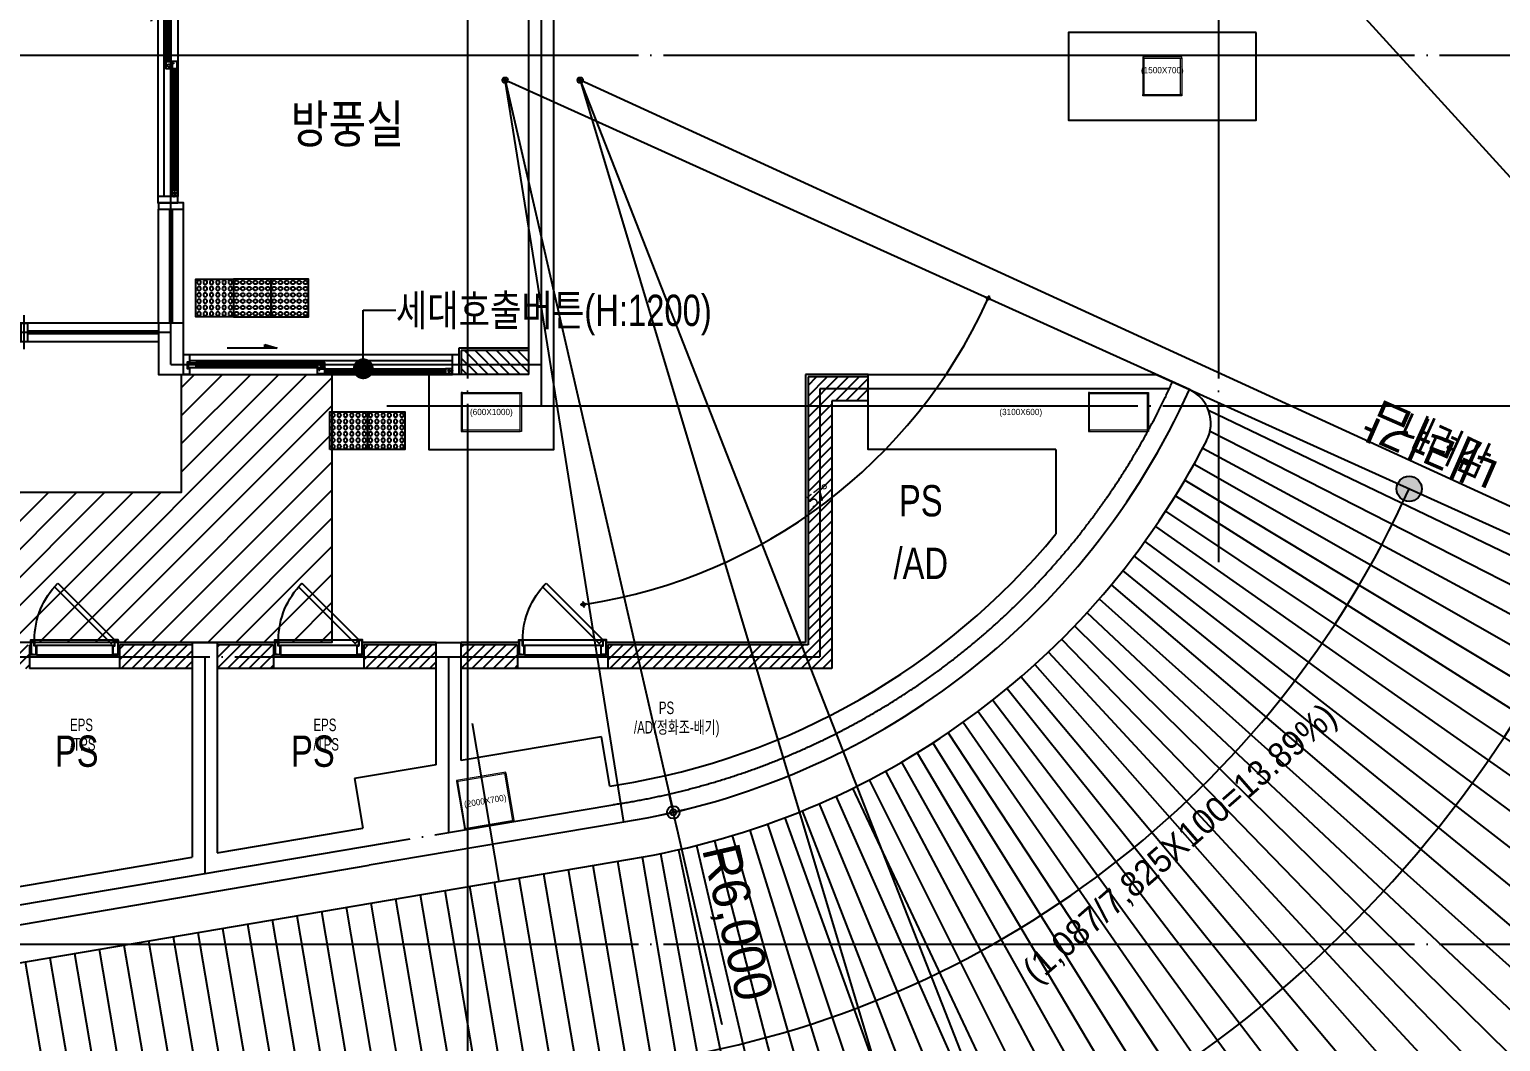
# Model space of a CAD drawing. Header units: millimetres. Extents: x 0 to 1390178, y 0 to 110113.
# Drawn here: x 292172 to 303924, y 24039 to 32122 of the extents above; entities that cross this region are included whole.
import ezdxf
from ezdxf.enums import TextEntityAlignment as Align
from ezdxf.xclip import XClip

# ---------------------------------------------------------------- set-up
doc = ezdxf.new("R2010")
doc.units = ezdxf.units.MM
doc.header["$LTSCALE"] = 100
doc.header["$XCLIPFRAME"] = 0
doc.linetypes.add('X - 평면도$0$CEN', pattern=[62, 60, -1, 0, -1])
doc.layers.get('DEFPOINTS').update_dxf_attribs({"color": 145})
for name, color, linetype in [('AA-XXXX-DIMS', 7, 'Continuous'), ('AA-XXXX-TEXT', 3, 'Continuous'), ('SYM', 7, 'Continuous'), ('X - 평면도$0$! □-COL', 2, 'Continuous'), ('X - 평면도$0$4', 4, 'Continuous'), ('X - 평면도$0$A-CEN-1', 1, 'Continuous'), ('X - 평면도$0$A-FIN', 8, 'Continuous'), ('X - 평면도$0$A-WALB', 3, 'Continuous'), ('X - 평면도$0$AA-DWXM-GLAS', 5, 'Continuous'), ('X - 평면도$0$AA-DWXM-WIND', 4, 'Continuous'), ('X - 평면도$0$AA-EL-PCN4', 4, 'Continuous'), ('X - 평면도$0$AA-WAXM-BLOK', 3, 'Continuous'), ('X - 평면도$0$AA-WAXM-CONC', 2, 'Continuous'), ('X - 평면도$0$AA-XXXX-CNTL', 1, 'X - 평면도$0$CEN'), ('X - 평면도$0$AA-XXXX-FINL', 6, 'Continuous'), ('X - 평면도$0$AA-XXXX-PARK', 8, 'Continuous'), ('X - 평면도$0$AA-XXXX-PATT', 8, 'Continuous'), ('X - 평면도$0$AS-WAXM-CONC', 2, 'Continuous'), ('X - 평면도$0$CEN', 1, 'X - 평면도$0$CEN'), ('X - 평면도$0$DIM', 7, 'Continuous'), ('X - 평면도$0$X-55$0$AA-DWXM-WIND', 4, 'Continuous'), ('X - 평면도$0$램프 패턴', 9, 'Continuous'), ('X - 평면도$0$연석', 4, 'Continuous'), ('X - 평면도$0$점형블럭', 8, 'Continuous')]:
    doc.layers.add(name, color=color, linetype=linetype)
doc.layers.add('X - 평면도$0$A-door', color=4, linetype='Continuous', lineweight=25)
doc.layers.add('X - 평면도$0$DEFPOINT', color=163, linetype='Continuous', plot=False)
doc.styles.add('$1$HAUD01', font='Dotum.ttf')
doc.styles.add('HAUD01', font='Dotum.ttf')
doc.styles.add('X - 평면도$0$HAUD01', font='Dotum.ttf')
doc.styles.add('X - 평면도$0$STANDARD', font='Dotum.ttf')
doc.styles.add('X - 평면도$0$맑은 고딕', font='malgun.ttf')
doc.styles.add('X - 평면도$0$맑은고딕', font='malgun.ttf')
doc.dimstyles.new('HAUD-100', dxfattribs={"dimscale": 100, "dimtxt": 3, "dimasz": 1, "dimexe": 0, "dimexo": 3, "dimgap": 1, "dimtad": 1, "dimdec": 0, "dimdsep": 46, "dimlunit": 6, "dimtxsty": 'HAUD01', "dimblk": 'DIMDOT', "dimcen": 2.5, "dimdle": 1.5, "dimclrd": 7, "dimclre": 7, "dimclrt": 3, "dimadec": 0, "dimazin": 0, "dimtfac": 1, "dimtdec": 0, "dimtix": 1, "dimtmove": 2, "dimatfit": 3, "dimfxl": 1, "dimtvp": 1, "dimtolj": 1, "dimtzin": 0, "dimarcsym": 0})
doc.dimstyles.new('X - 평면도$0$D-50', dxfattribs={"dimscale": 50, "dimtxt": 2, "dimasz": 0.5, "dimexe": 0, "dimexo": 1, "dimgap": 0.5, "dimtad": 1, "dimdec": 0, "dimzin": 0, "dimdsep": 46, "dimlunit": 6, "dimtxsty": 'X - 평면도$0$맑은 고딕', "dimblk": 'X - 평면도$0$Z_DOT', "dimcen": 0, "dimdle": 1.5, "dimclrd": 145, "dimclre": 145, "dimclrt": 145, "dimadec": 0, "dimazin": 0, "dimtfac": 1, "dimtdec": 0, "dimtix": 1, "dimtmove": 2, "dimatfit": 3, "dimldrblk": 'X - 평면도$0$_NONE', "dimfxl": 1, "dimtolj": 1, "dimtzin": 0, "dimlwd": -1, "dimarcsym": 0})
pattern_1 = [(45, (-334639.225, -33202.216), (-42.426407, 42.426407), [])]

# ---------------------------------------------------------------- blocks, each defined once
blk = doc.blocks.new('DIMDOT')
at = {"layer": 'AA-XXXX-DIMS'}
for p, q in [((0, -1.5), (0, 1.5)), ((-1.5, 0), (1.5, 0))]:
    blk.add_line(p, q, dxfattribs=at)
for radius in [0.5, 0.25]:
    blk.add_circle((0, 0), radius, dxfattribs=at)
blk = doc.blocks.new('*D51')
at = {"color": 7, "lineweight": -2, "transparency": 16777216}
for p, q in [((295972, 31717), (297316, 25870)), ((297706, 24172), (297338, 25772))]:
    blk.add_line(p, q, dxfattribs=at)
at = {"layer": 'DEFPOINTS', "color": 0, "transparency": 16777216}
for p in [(295972, 31717), (297316, 25870)]:
    blk.add_point(p, dxfattribs=at)
at = {"color": 7, "lineweight": -2, "transparency": 16777216, "xscale": 100, "yscale": 100, "zscale": 100, "rotation": 102.9401187747301}
blk.add_blockref('DIMDOT', (297316, 25870), dxfattribs=at)
at = {"color": 3, "transparency": 16777216, "insert": (297805, 24986), "char_height": 300, "attachment_point": 5, "rotation": 282.9401, "style": 'HAUD01'}
blk.add_mtext('\\A1;R6,000', dxfattribs=at)
blk = doc.blocks.new('*D52')
at = {"color": 7, "lineweight": -2, "transparency": 16777216}
for p, q in [((296572, 31717), (301386, 19426)), ((302110, 17578), (301422, 19333))]:
    blk.add_line(p, q, dxfattribs=at)
at = {"layer": 'DEFPOINTS', "color": 0, "transparency": 16777216}
for p in [(296572, 31717), (301386, 19426)]:
    blk.add_point(p, dxfattribs=at)
at = {"color": 7, "lineweight": -2, "transparency": 16777216, "xscale": 100, "yscale": 100, "zscale": 100, "rotation": 111.387324707553}
blk.add_blockref('DIMDOT', (301386, 19426), dxfattribs=at)
at = {"color": 3, "transparency": 16777216, "insert": (302044, 18511), "char_height": 300, "attachment_point": 5, "rotation": 291.3873, "style": 'HAUD01'}
blk.add_mtext('\\A1;R13,200', dxfattribs=at)
blk = doc.blocks.new('X - 평면도$0$A$C149C4BE0')
at = {"layer": 'X - 평면도$0$램프 패턴'}
for p, q in [((18128, 11465), (24072, 8608)), ((18141, 11297), (23941, 8340)), ((18083, 11162), (23803, 8074)), ((18013, 11033), (23659, 7812)), ((17940, 10906), (23509, 7553)), ((17865, 10781), (23353, 7298)), ((17786, 10657), (23191, 7046)), ((17705, 10536), (23023, 6798)), ((17621, 10416), (22850, 6555)), ((17534, 10298), (22670, 6315)), ((17444, 10182), (22486, 6079)), ((17351, 10069), (22295, 5848)), ((17256, 9957), (22099, 5622)), ((17158, 9848), (21898, 5400)), ((17058, 9741), (21692, 5182)), ((16850, 9533), (21265, 4762)), ((16955, 9636), (21481, 4970)), ((16742, 9433), (21044, 4560)), ((16632, 9336), (20818, 4363)), ((16520, 9241), (20588, 4171)), ((16289, 9059), (20114, 3803)), ((16406, 9149), (20353, 3984)), ((16170, 8973), (19871, 3628)), ((16050, 8888), (19623, 3459)), ((15802, 8729), (19117, 3137)), ((15927, 8807), (19372, 3295)), ((15548, 8581), (18595, 2839)), ((15676, 8653), (18858, 2985)), ((15418, 8511), (18330, 2700)), ((15153, 8381), (17789, 2439)), ((15286, 8445), (18061, 2566)), ((14882, 8264), (17236, 2204)), ((15018, 8321), (17513, 2318)), ((14466, 8111), (16387, 1901)), ((14606, 8159), (16672, 1996)), ((14745, 8210), (16955, 2097)), ((14183, 8026), (15809, 1733)), ((14325, 8067), (16099, 1813)), ((13605, 7896), (14695, 1488)), ((13751, 7923), (14930, 1531)), ((13896, 7954), (15225, 1591)), ((14040, 7989), (15518, 1658)), ((12817, 7762), (13906, 1354)), ((13014, 7796), (14103, 1387)), ((13211, 7829), (14300, 1421)), ((13408, 7863), (14497, 1455)), ((12225, 7662), (13314, 1253)), ((12422, 7695), (13512, 1287)), ((12620, 7729), (13709, 1320)), ((11436, 7527), (12526, 1119)), ((11634, 7561), (12723, 1153)), ((11831, 7594), (12920, 1186)), ((12028, 7628), (13117, 1220)), ((10845, 7427), (11934, 1019)), ((11042, 7460), (12131, 1052)), ((11239, 7494), (12329, 1086)), ((10056, 7293), (11145, 885)), ((10253, 7326), (11343, 918)), ((10451, 7360), (11540, 952)), ((10648, 7393), (11737, 985)), ((9465, 7192), (10554, 784)), ((9662, 7226), (10751, 818)), ((9859, 7259), (10948, 851)), ((8676, 7058), (9765, 650)), ((8873, 7092), (9962, 684)), ((9070, 7125), (10160, 717)), ((9268, 7159), (10357, 751))]:
    blk.add_line(p, q, dxfattribs=at)
blk = doc.blocks.new('X - 평면도$0$A$C1B7F7459')
at = {"layer": 'X - 평면도$0$DEFPOINT'}
for p, q in [((17978, 11629), (24174, 8829)), ((5916, 6589), (13507, 7879))]:
    blk.add_line(p, q, dxfattribs=at)
for centre, radius, start, end in [((17847, 11359), 300, 332.8147, 64.2473), ((12510, 14100), 6300, 279.1017, 332.8297), ((12510, 14100), 12800, 279.2643, 335.6807)]:
    blk.add_arc(centre, radius, start, end, dxfattribs=at)
blk.add_blockref('X - 평면도$0$A$C149C4BE0', (0, 0))
blk = doc.blocks.new('X - 평면도$0$A$C3F661512')
at = {"layer": 'X - 평면도$0$DEFPOINT'}
for p, q in [((44, 22), (0, 22)), ((22, 0), (22, 44))]:
    blk.add_line(p, q, dxfattribs=at)
blk.add_circle((22, 22), 22, dxfattribs=at)
blk = doc.blocks.new('X - 평면도$0$Z_DOT')
at = {"layer": 'X - 평면도$0$DIM', "color": 0}
for p, q in [((-1, 0), (1, 0)), ((0, -1), (0, 1))]:
    blk.add_line(p, q, dxfattribs=at)
for radius in [0.5, 0.25]:
    blk.add_circle((0, 0), radius, dxfattribs=at)
blk = doc.blocks.new('*D1031')
at = {"layer": 'DEFPOINTS', "color": 0, "transparency": 16777216}
for p in [(441222, 46473), (441222, 46473), (446690, 44004), (443181, 42720), (442108, 40539)]:
    blk.add_point(p, dxfattribs=at)
at = {"layer": 'X - 평면도$0$DIM', "color": 145, "transparency": 16777216}
blk.add_arc((441222, 46473), 4234, 278.8273, 335.3573, dxfattribs=at)
at = {"layer": 'X - 평면도$0$DIM', "color": 145, "transparency": 16777216, "xscale": 25, "yscale": 25, "zscale": 25}
for p, rotation in [((445081, 44730), 65.52649500008798), ((441847, 42286), 188.6580993512887)]:
    blk.add_blockref('X - 평면도$0$Z_DOT', p, dxfattribs=dict(at, rotation=rotation))
at = {"layer": 'X - 평면도$0$DIM', "color": 145, "transparency": 16777216, "insert": (443730, 43156), "char_height": 100, "attachment_point": 5, "rotation": 37.0923, "style": 'X - 평면도$0$맑은 고딕'}
blk.add_mtext('\\A1;57°', dxfattribs=at)
blk = doc.blocks.new('X - 평면도$0$_NONE')
at = {"color": 0, "linetype": 'ByBlock'}
blk.add_circle((0, 0), 0.25, dxfattribs=at)
blk = doc.blocks.new('X - 평면도$0$ㅁ-310X310X9X9')
at = {"layer": 'X - 평면도$0$! □-COL', "lineweight": 9, "elevation": 0, "flags": 128}
for points in [[(295854, -66584), (296164, -66584), (296164, -66575), (295854, -66575)], [(295854, -66876), (295863, -66876), (295863, -66584), (295854, -66584)], [(296164, -66876), (296155, -66876), (296155, -66584), (296164, -66584)], [(295854, -66876), (296164, -66876), (296164, -66885), (295854, -66885)]]:
    blk.add_lwpolyline(points, close=True, dxfattribs=at)
blk = doc.blocks.new('X - 평면도$0$ㅁ-480X310X9X9')
at = {"layer": 'X - 평면도$0$! □-COL', "lineweight": 9, "elevation": 0, "flags": 128}
for points in [[(295854, -66584), (296164, -66584), (296164, -66575), (295854, -66575)], [(295854, -67046), (295863, -67046), (295863, -66584), (295854, -66584)], [(296164, -67046), (296155, -67046), (296155, -66584), (296164, -66584)], [(295854, -67046), (296164, -67046), (296164, -67055), (295854, -67055)]]:
    blk.add_lwpolyline(points, close=True, dxfattribs=at)
blk = doc.blocks.new('X - 평면도$0$ㅁ-400X400X9X9')
at = {"layer": 'X - 평면도$0$! □-COL', "lineweight": 9, "flags": 128}
for points in [[(143814, 359875), (144214, 359875), (144214, 359884), (143814, 359884)], [(143814, 359493), (143823, 359493), (143823, 359875), (143814, 359875)], [(144214, 359493), (144205, 359493), (144205, 359875), (144214, 359875)], [(143814, 359493), (144214, 359493), (144214, 359484), (143814, 359484)]]:
    blk.add_lwpolyline(points, close=True, dxfattribs=at)
blk = doc.blocks.new('X - 평면도$0$A$C69CA1AF6')
blk.add_blockref('X - 평면도$0$ㅁ-310X310X9X9', (-310176, 80031, 0))
for name, p, rotation in [('X - 평면도$0$ㅁ-480X310X9X9', (-86342, -285388, 0), 90), ('X - 평면도$0$ㅁ-480X310X9X9', (-81332, -285388, 0), 90), ('X - 평면도$0$ㅁ-400X400X9X9', (-101704, -371124), 9.582629357068267)]:
    blk.add_blockref(name, p, dxfattribs=dict(rotation=rotation))
blk = doc.blocks.new('X - 평면도$0$A$C4D1409A3')
at = {"layer": 'X - 평면도$0$점형블럭', "color": 9}
blk.add_lwpolyline([(0, 0), (300, 0), (300, 300), (0, 300)], close=True, dxfattribs=at)
at = {"layer": 'X - 평면도$0$점형블럭', "color": 252}
for centre in [(25, 275), (25, 225), (75, 275), (75, 225), (125, 275), (125, 225), (175, 275), (175, 225), (225, 275), (225, 225), (275, 275), (275, 225), (25, 175), (25, 125), (75, 175), (75, 125), (125, 175), (125, 125), (175, 175), (175, 125), (225, 175), (225, 125), (275, 175), (275, 125), (25, 75), (25, 25), (75, 75), (75, 25), (125, 75), (125, 25), (175, 75), (175, 25), (225, 75), (225, 25), (275, 75), (275, 25)]:
    blk.add_circle(centre, 15, dxfattribs=at)
blk = doc.blocks.new('X - 평면도$0$A$C1a516bcb')
blk.add_hatch(color=256).paths.add_polyline_path([(-210, -750), (-210, -650), (-240, -650)])
at = {"ltscale": 2}
for p, q in [((-210, -750), (-210, -350)), ((-210, -650), (-240, -650)), ((-240, -650), (-210, -750)), ((-210, -750), (-210, -650))]:
    blk.add_line(p, q, dxfattribs=at)
at = {"layer": 'X - 평면도$0$AA-DWXM-GLAS', "color": 5}
for p, q in [((-76, -1070), (-76, -100)), ((-68, -1070), (-68, -100)), ((-29, -1130), (-29, -2095)), ((-21, -1130), (-21, -2095))]:
    blk.add_line(p, q, dxfattribs=at)
at = {"layer": 'X - 평면도$0$AA-DWXM-WIND', "color": 8}
for p, q in [((-160, -50), (-160, -2150)), ((-110, -50), (-110, -2150)), ((-92, -1070), (-92, -99)), ((-52, -1070), (-52, -99)), ((0, -50), (0, -2150)), ((-91, -1070), (-92, -1070)), ((-63, -1116), (-64, -1118)), ((-63, -1119), (-64, -1118)), ((-62, -1116), (-63, -1116)), ((-62, -1119), (-63, -1119)), ((-62, -1116), (-62, -1116)), ((-50, -1116), (-62, -1116)), ((-62, -1120), (-62, -1119)), ((-50, -1120), (-62, -1120)), ((-53, -1070), (-52, -1070)), ((-53, -1116), (-50, -1113)), ((-53, -1120), (-53, -1128)), ((-53, -1120), (-50, -1122)), ((-52, -1106), (-50, -1106)), ((-52, -1129), (-52, -1132)), ((-40, -1132), (-52, -1132)), ((-36, -1086), (-50, -1086)), ((-50, -1106), (-50, -1130)), ((-50, -1113), (-50, -1113)), ((-50, -1122), (-50, -1122)), ((-44, -1130), (-50, -1130)), ((-49, -1114), (-49, -1121)), ((-35, -1081), (-45, -1081)), ((-35, -1090), (-45, -1090)), ((-45, -1130), (-45, -2096)), ((-42, -1130), (-45, -1130)), ((-6, -1130), (-44, -1130)), ((-42, -1123), (-40, -1123)), ((-42, -1123), (-42, -1130)), ((-40, -1123), (-40, -1132)), ((-36, -1083), (-36, -1089)), ((-35, -1081), (-35, -1090)), ((-6, -1130), (-5, -1130)), ((-5, -1130), (-5, -2096)), ((-6, -2095), (-5, -2095)), ((-29, -2145), (-29, -2137)), ((-22, -2136), (-28, -2136)), ((-21, -2145), (-21, -2137))]:
    blk.add_line(p, q, dxfattribs=at)
at = {"layer": 'X - 평면도$0$AA-DWXM-WIND'}
for points in [[(-97, -50), (-97, -30), (-47, -30), (-47, -50), (0, -50), (0, 0), (-160, 0), (-160, -50)], [(0, -2150), (0, -2150), (0, -2150), (0, -2150), (-160, -2150), (-160, -2200), (0, -2200), (0, -2150)]]:
    blk.add_lwpolyline(points, close=True, dxfattribs=at)
for points in [[(-53, -100, 0.414214), (-52, -99), (-52, -41, 0.414214), (-53, -40), (-91, -40, 0.414221), (-92, -41), (-92, -99, 0.414214), (-91, -100), (-89, -100), (-53, -100)], [(-52, -1120), (-52, -1129, -0.414214), (-53, -1130), (-91, -1130, -0.414214), (-92, -1129), (-92, -1071, -0.414214), (-91, -1070), (-53, -1070, -0.414214), (-52, -1071), (-52, -1120)], [(-5, -1071), (-5, -1129), (-5, -1071, 0.414214), (-6, -1070), (-44, -1070, 0.414214), (-45, -1071), (-45, -1129, 0.414214), (-44, -1130), (-6, -1130, 0.414214), (-5, -1129)], [(-29, -2145), (-44, -2145, -0.414214), (-45, -2144), (-45, -2096, -0.414214), (-44, -2095), (-6, -2095, -0.414214), (-5, -2096), (-5, -2144, -0.414214), (-6, -2145), (-21, -2145)]]:
    blk.add_lwpolyline(points, format="xyb", dxfattribs=at)
at = {"layer": 'X - 평면도$0$AA-DWXM-WIND', "color": 8}
for centre, radius in [((-71, -1102), 10.4), ((-25, -2120), 8), ((-25, -2120), 8)]:
    blk.add_circle(centre, radius, dxfattribs=at)
for centre, radius, start, end in [((-87, -109), 10.7, 5.2871, 61.4797), ((-57, -109), 10.7, 118.5203, 174.7129), ((-87, -1061), 10.7, 298.5203, 354.7129), ((-57, -1061), 10.7, 185.2871, 241.4797), ((-54, -1128), 0.5, 270, 0), ((-50, -1114), 0.5, 0, 90), ((-50, -1121), 0.5, 270, 0), ((-40, -1072), 11.8, 221.928, 290.6255), ((-40, -1062), 23.1, 246.9357, 280.1388), ((-40, -1109), 23.1, 79.8612, 113.0643), ((-40, -1099), 11.8, 69.3745, 138.072), ((-40, -1139), 10.7, 5.2871, 61.4797), ((-10, -1139), 10.7, 118.5203, 174.7129), ((-40, -2086), 10.7, 298.5203, 354.7129), ((-10, -2086), 10.7, 185.2871, 241.4797), ((-34, -2144), 5.68, 279.4602, 353.9194), ((-37, -2123), 27, 277.8428, 306.3574), ((-28, -2137), 0.5, 90, 180), ((-22, -2137), 0.5, 0, 90)]:
    blk.add_arc(centre, radius, start, end, dxfattribs=at)
at = {"layer": 'X - 평면도$0$점형블럭'}
for p, rotation in [((-460, -400), 90), ((600, -1170), 180), ((600, -1470), 180)]:
    blk.add_blockref('X - 평면도$0$A$C4D1409A3', p, dxfattribs=dict(at, rotation=rotation))
at = {"layer": 'X - 평면도$0$점형블럭', "xscale": -1.000000000000001, "rotation": 90}
for p in [(-460, -400), (-460, -700)]:
    blk.add_blockref('X - 평면도$0$A$C4D1409A3', p, dxfattribs=at)
blk = doc.blocks.new('X - 평면도$0$A$Cf7dc03d4')
blk.add_hatch(color=256).paths.add_polyline_path([(-65603, -42157), (-65603, -42057), (-65633, -42057)])
at = {"layer": 'X - 평면도$0$AA-XXXX-PATT'}
h = blk.add_hatch(dxfattribs=at)
h.set_pattern_fill('_USER', color=256, scale=60, angle=135, style=0, pattern_type=0)
h.set_pattern_definition([(135, (-1565395.24, 683908.24), (-42.4264069, -42.4264069), [])])
h.paths.add_polyline_path([(-63128, -44787), (-63128, -44977), (-62589, -44977), (-62589, -44787)])
at = {"ltscale": 2}
for p, q in [((-65603, -42157), (-65603, -41757)), ((-65603, -42057), (-65633, -42057)), ((-65633, -42057), (-65603, -42157)), ((-65603, -42157), (-65603, -42057))]:
    blk.add_line(p, q, dxfattribs=at)
at = {"layer": 'X - 평면도$0$A-FIN'}
for p, q in [((-62589, -44767), (-63148, -44767)), ((-63148, -44767), (-63148, -44817))]:
    blk.add_line(p, q, dxfattribs=at)
at = {"layer": 'X - 평면도$0$A-WALB'}
for p, q in [((-62589, -44787), (-63128, -44787)), ((-63128, -44787), (-63128, -44977))]:
    blk.add_line(p, q, dxfattribs=at)
at = {"layer": 'X - 평면도$0$AA-DWXM-GLAS', "color": 5}
for p, q in [((-65469, -42477), (-65469, -41507)), ((-65461, -42477), (-65461, -41507)), ((-65422, -42537), (-65422, -43502)), ((-65414, -42537), (-65414, -43502))]:
    blk.add_line(p, q, dxfattribs=at)
at = {"layer": 'X - 평면도$0$AA-DWXM-WIND', "color": 8}
for p, q in [((-65553, -41457), (-65553, -43557)), ((-65503, -41457), (-65503, -43557)), ((-65393, -41457), (-65393, -43557)), ((-65485, -42477), (-65485, -41506)), ((-65445, -42477), (-65445, -41506)), ((-65484, -42477), (-65485, -42477)), ((-65456, -42523), (-65457, -42524)), ((-65456, -42526), (-65457, -42524)), ((-65455, -42523), (-65456, -42523)), ((-65455, -42526), (-65456, -42526)), ((-65455, -42522), (-65455, -42523)), ((-65443, -42522), (-65455, -42522)), ((-65455, -42526), (-65455, -42526)), ((-65443, -42526), (-65455, -42526)), ((-65446, -42477), (-65445, -42477)), ((-65446, -42522), (-65443, -42520)), ((-65446, -42526), (-65446, -42535)), ((-65446, -42526), (-65443, -42529)), ((-65445, -42513), (-65443, -42513)), ((-65445, -42536), (-65445, -42539)), ((-65433, -42539), (-65445, -42539)), ((-65429, -42493), (-65443, -42493)), ((-65443, -42513), (-65443, -42537)), ((-65443, -42520), (-65443, -42520)), ((-65443, -42529), (-65443, -42529)), ((-65437, -42537), (-65443, -42537)), ((-65442, -42521), (-65442, -42528)), ((-65428, -42488), (-65438, -42488)), ((-65428, -42497), (-65438, -42497)), ((-65438, -42537), (-65438, -43503)), ((-65435, -42537), (-65438, -42537)), ((-65399, -42537), (-65437, -42537)), ((-65435, -42530), (-65433, -42530)), ((-65435, -42530), (-65435, -42537)), ((-65433, -42530), (-65433, -42539)), ((-65429, -42490), (-65429, -42496)), ((-65428, -42488), (-65428, -42497)), ((-65399, -42537), (-65398, -42537)), ((-65398, -42537), (-65398, -43503)), ((-65422, -43552), (-65422, -43544)), ((-65415, -43543), (-65421, -43543)), ((-65414, -43552), (-65414, -43544)), ((-65399, -43502), (-65398, -43502)), ((-65548, -44567), (-65548, -43657)), ((-65348, -44567), (-65348, -43657)), ((-65548, -44567), (-70853, -44567)), ((-65548, -44717), (-70853, -44717))]:
    blk.add_line(p, q, dxfattribs=at)
at = {"layer": 'X - 평면도$0$AA-DWXM-WIND'}
for p, q in [((-65458, -43657), (-65458, -44567)), ((-65438, -43657), (-65438, -44567)), ((-69857, -44632), (-70853, -44632)), ((-69857, -44652), (-70853, -44652)), ((-68786, -44632), (-69807, -44632)), ((-68786, -44652), (-69807, -44652)), ((-67715, -44632), (-68736, -44632)), ((-67715, -44652), (-68736, -44652)), ((-66644, -44632), (-67665, -44632)), ((-66644, -44652), (-67665, -44652)), ((-65548, -44632), (-66594, -44632)), ((-65548, -44652), (-66594, -44652))]:
    blk.add_line(p, q, dxfattribs=at)
for points in [[(-65573, -41317), (-65573, -41407), (-65373, -41407), (-65373, -41317)], [(-65490, -41457), (-65490, -41437), (-65440, -41437), (-65440, -41457), (-65393, -41457), (-65393, -41407), (-65553, -41407), (-65553, -41457)], [(-65393, -43557), (-65393, -43557), (-65393, -43557), (-65393, -43557), (-65553, -43557), (-65553, -43607), (-65393, -43607), (-65393, -43557)], [(-65548, -43607), (-65548, -43657), (-65348, -43657), (-65348, -43607)], [(-70903, -44567), (-70853, -44567), (-70853, -44717), (-70903, -44717)], [(-69857, -44567), (-69807, -44567), (-69807, -44717), (-69857, -44717)], [(-68786, -44567), (-68736, -44567), (-68736, -44717), (-68786, -44717)], [(-67715, -44567), (-67665, -44567), (-67665, -44717), (-67715, -44717)], [(-66644, -44567), (-66594, -44567), (-66594, -44717), (-66644, -44717)], [(-65548, -44567), (-65548, -44977), (-65348, -44977), (-65348, -44567)]]:
    blk.add_lwpolyline(points, close=True, dxfattribs=at)
for points in [[(-65446, -41507, 0.414214), (-65445, -41506), (-65445, -41448, 0.414214), (-65446, -41447), (-65484, -41447, 0.414221), (-65485, -41448), (-65485, -41506, 0.414214), (-65484, -41507), (-65482, -41507), (-65446, -41507)], [(-65445, -42527), (-65445, -42536, -0.414214), (-65446, -42537), (-65484, -42537, -0.414214), (-65485, -42536), (-65485, -42478, -0.414214), (-65484, -42477), (-65446, -42477, -0.414214), (-65445, -42478), (-65445, -42527)], [(-65398, -42478), (-65398, -42536), (-65398, -42478, 0.414214), (-65399, -42477), (-65437, -42477, 0.414214), (-65438, -42478), (-65438, -42536, 0.414214), (-65437, -42537), (-65399, -42537, 0.414214), (-65398, -42536)], [(-65422, -43552), (-65437, -43552, -0.414214), (-65438, -43551), (-65438, -43503, -0.414214), (-65437, -43502), (-65399, -43502, -0.414214), (-65398, -43503), (-65398, -43551, -0.414214), (-65399, -43552), (-65414, -43552)]]:
    blk.add_lwpolyline(points, format="xyb", dxfattribs=at)
at = {"layer": 'X - 평면도$0$AA-DWXM-WIND', "color": 8}
for centre, radius in [((-65464, -42509), 10.4), ((-65418, -43527), 8), ((-65418, -43527), 8)]:
    blk.add_circle(centre, radius, dxfattribs=at)
for centre, radius, start, end in [((-65480, -41516), 10.7, 5.2871, 61.4797), ((-65450, -41516), 10.7, 118.5203, 174.7129), ((-65480, -42468), 10.7, 298.5203, 354.7129), ((-65450, -42468), 10.7, 185.2871, 241.4797), ((-65447, -42535), 0.5, 270, 0), ((-65443, -42521), 0.5, 0, 90), ((-65443, -42528), 0.5, 270, 0), ((-65433, -42479), 11.8, 221.928, 290.6255), ((-65433, -42469), 23.1, 246.9357, 280.1388), ((-65433, -42516), 23.1, 79.8612, 113.0643), ((-65433, -42506), 11.8, 69.3745, 138.072), ((-65433, -42546), 10.7, 5.2871, 61.4797), ((-65403, -42546), 10.7, 118.5203, 174.7129), ((-65433, -43493), 10.7, 298.5203, 354.7129), ((-65427, -43551), 5.68, 279.4602, 353.9194), ((-65430, -43530), 27, 277.8428, 306.3574), ((-65421, -43544), 0.5, 90, 180), ((-65415, -43544), 0.5, 0, 90), ((-65403, -43493), 10.7, 185.2871, 241.4797)]:
    blk.add_arc(centre, radius, start, end, dxfattribs=at)
at = {"layer": 'X - 평면도$0$AA-XXXX-CNTL'}
for p, q in [((-65448, -44897), (-65448, -41157)), ((-71063, -44567), (-71063, -44642)), ((-65448, -44642), (-71063, -44642)), ((-65448, -44897), (-62489, -44897))]:
    blk.add_line(p, q, dxfattribs=at)
at = {"layer": 'X - 평면도$0$DEFPOINT'}
for p, q in [((-70878, -44776), (-70878, -44504)), ((-69832, -44776), (-69832, -44504)), ((-68761, -44776), (-68761, -44504)), ((-67690, -44776), (-67690, -44504)), ((-66619, -44776), (-66619, -44504))]:
    blk.add_line(p, q, dxfattribs=at)
at = {"ltscale": 2, "xscale": -1.000000000000002, "rotation": 90}
blk.add_blockref('X - 평면도$0$A$C1a516bcb', (-65348, -44977), dxfattribs=at)
blk = doc.blocks.new('X - 평면도$0$A$Cd336d2af')
at = {"layer": 'X - 평면도$0$AA-XXXX-PARK', "transparency": 33554687}
h = blk.add_hatch(dxfattribs=at)
h.set_pattern_fill('ANSI31', color=256, scale=50)
h.set_pattern_definition([(45, (-438451.98, -44323.11), (-112.2532, 112.2532), [])])
h.paths.add_polyline_path([(185, 0), (1385, 0), (1385, -2140), (-5840, -2140), (-5840, -940), (185, -940)])
at = {"layer": 'X - 평면도$0$AA-XXXX-PARK'}
blk.add_lwpolyline([(185, 0), (1385, 0), (1385, -2140), (-5840, -2140), (-5840, -940), (185, -940)], close=True, dxfattribs=at)
blk = doc.blocks.new('*U1013')
at = {"layer": 'X - 평면도$0$A-door', "color": 8}
for p, q in [((670, 0), (30, 0)), ((45, -45), (655, -45)), ((655, -120), (45, -120))]:
    blk.add_line(p, q, dxfattribs=at)
at = {"layer": 'X - 평면도$0$A-door'}
for points in [[(483, 453), (30, 0), (58, -28), (511, 424)], [(2, -15), (2, -15), (2, -15), (0, -15), (0, 0), (30, 0), (30, -45), (45, -45), (45, -120), (0, -120), (0, -105), (2, -105), (2, -105), (2, -105), (2, -118), (43, -118), (43, -47), (28, -47), (28, -2), (2, -2)], [(698, -15), (698, -15), (698, -15), (700, -15), (700, 0), (670, 0), (670, -45), (655, -45), (655, -120), (700, -120), (700, -105), (698, -105), (698, -105), (698, -105), (698, -118), (657, -118), (657, -47), (672, -47), (672, -2), (698, -2)]]:
    blk.add_lwpolyline(points, close=True, dxfattribs=at)
at = {"layer": 'X - 평면도$0$A-door', "color": 8}
for points in [[(20, -118), (2, -118), (2, -2), (20, -2), (20, -3), (3, -3), (3, -117), (20, -117)], [(680, -118), (698, -118), (698, -2), (680, -2), (680, -3), (697, -3), (697, -117), (680, -117)]]:
    blk.add_lwpolyline(points, close=True, dxfattribs=at)
blk.add_arc((30, 0), 640, 0, 45, dxfattribs=at)
blk = doc.blocks.new('X - 평면도$0$A$Cffe2dd20')
at = {"layer": 'X - 평면도$0$AA-XXXX-PATT'}
h = blk.add_hatch(dxfattribs=at)
h.set_pattern_fill('_USER', color=256, scale=60, angle=45, style=0, pattern_type=0)
h.set_pattern_definition(pattern_1)
h.paths.add_polyline_path([(-16517, 10901), (-16997, 10901), (-16997, 8761), (-18597, 8761), (-18597, 8571), (-16807, 8571), (-16807, 10711), (-16517, 10711)])
h = blk.add_hatch(dxfattribs=at)
h.set_pattern_fill('_USER', color=256, scale=60, angle=45, style=0, pattern_type=0)
h.set_pattern_definition(pattern_1)
h.paths.add_polyline_path([(-23217, 8571), (-23217, 8761), (-23667, 8761), (-23667, 8571)])
h.paths.add_polyline_path([(-22497, 8761), (-22497, 8571), (-21917, 8571), (-21917, 8761)])
h.paths.add_polyline_path([(-21267, 8571), (-21267, 8761), (-21717, 8761), (-21717, 8571)])
h.paths.add_polyline_path([(-19967, 8571), (-19967, 8761), (-20547, 8761), (-20547, 8571)])
h.paths.add_polyline_path([(-19317, 8761), (-19767, 8761), (-19767, 8571), (-19317, 8571)])
h.paths.add_polyline_path([(-25677, 8761), (-25677, 8571), (-23867, 8571), (-23867, 8761)])
h.paths.add_polyline_path([(-25877, 8571), (-25877, 8761), (-27677, 8761), (-27677, 8571)])
at = {"layer": 'DEFPOINTS'}
blk.add_line((0, 0), (-19177, 21041), dxfattribs=at)
at = {"layer": 'X - 평면도$0$A-FIN'}
for p, q in [((-17017, 10921), (-17017, 8781)), ((-16517, 10921), (-17017, 10921)), ((-23206, 8781), (-23667, 8781)), ((-21917, 8781), (-22509, 8781)), ((-21256, 8781), (-21717, 8781)), ((-19967, 8781), (-20559, 8781)), ((-19306, 8781), (-19767, 8781)), ((-17017, 8781), (-18609, 8781))]:
    blk.add_line(p, q, dxfattribs=at)
at = {"layer": 'X - 평면도$0$AA-WAXM-BLOK'}
for p, q in [((-16997, 10901), (-16997, 8761)), ((-16517, 10901), (-16997, 10901)), ((-16807, 10711), (-16807, 8571)), ((-16517, 10711), (-16807, 10711)), ((-23217, 8761), (-23217, 8571)), ((-22497, 8761), (-22497, 8571)), ((-21917, 8761), (-22497, 8761)), ((-21267, 8761), (-21717, 8761)), ((-21267, 8761), (-21267, 8571)), ((-19967, 8761), (-20547, 8761)), ((-20547, 8761), (-20547, 8571)), ((-19317, 8761), (-19767, 8761)), ((-19317, 8761), (-19317, 8571)), ((-16997, 8761), (-18597, 8761)), ((-18597, 8761), (-18597, 8571)), ((-21917, 8571), (-22497, 8571)), ((-21267, 8571), (-21717, 8571)), ((-19967, 8571), (-20547, 8571)), ((-19317, 8571), (-19767, 8571)), ((-16807, 8571), (-18597, 8571))]:
    blk.add_line(p, q, dxfattribs=at)
at = {"layer": 'X - 평면도$0$AA-WAXM-CONC'}
for p, q in [((-19027, 10921), (-19027, 21191)), ((-19227, 10921), (-19227, 14591)), ((-14217, 10921), (-13950, 10800)), ((-21917, 8781), (-21917, 7065)), ((-21917, 8781), (-21717, 8781)), ((-21717, 8781), (-21717, 7099)), ((-19967, 7803), (-19967, 8781)), ((-19967, 8781), (-19767, 8781)), ((-19767, 7837), (-19767, 8781)), ((-18581, 7632), (-18517, 7643)), ((-21717, 7099), (-20553, 7297)), ((-18532, 7337), (-18470, 7347)), ((-23667, 6767), (-21917, 7065)), ((-26062, 6056), (-20503, 7001))]:
    blk.add_line(p, q, dxfattribs=at)
for centre, radius, start, end in [((-19414, 13268), 5996, 279.0618, 335.6903), ((-19414, 13268), 5696, 279.0618, 320.5253), ((-18817, 13271), 13200, 286.7327, 335.38)]:
    blk.add_arc(centre, radius, start, end, dxfattribs=at)
at = {"layer": 'X - 평면도$0$AA-XXXX-CNTL'}
for p, q in [((-19127, 10671), (-19127, 14741)), ((-21817, 8666), (-21817, 6934)), ((-19867, 7263), (-19867, 8666))]:
    blk.add_line(p, q, dxfattribs=at)
at = {"layer": 'X - 평면도$0$CEN'}
for p, q in [((-14112, 10806), (-16902, 10806)), ((-16902, 10806), (-16902, 8666)), ((-27777, 8666), (-16902, 8666))]:
    blk.add_line(p, q, dxfattribs=at)
at = {"layer": 'X - 평면도$0$X-55$0$AA-DWXM-WIND'}
for p, q in [((-22497, 8571), (-23217, 8571)), ((-20547, 8571), (-21267, 8571)), ((-18597, 8571), (-19317, 8571))]:
    blk.add_line(p, q, dxfattribs=at)
at = {"layer": 'X - 평면도$0$A-door', "xscale": -1}
for p in [(-22507, 8801), (-20557, 8801), (-18607, 8801)]:
    blk.add_blockref('*U1013', p, dxfattribs=at)
at = {"layer": 'X - 평면도$0$DEFPOINT', "style": 'X - 평면도$0$HAUD01', "width": 0.7}
for s, p in [('PS', (-18189, 8258)), ('EPS', (-22893, 8122)), ('EPS', (-20948, 8122)), ('/AD(정화조-배기)', (-18388, 8103)), ('/TPS', (-22893, 7967)), ('/TPS', (-20948, 7967))]:
    blk.add_text(s, height=100, dxfattribs=at).set_placement(p, align=Align.MIDDLE_LEFT)
blk = doc.blocks.new('X - 평면도$0$B4~1F_COL')
at = {"layer": 'X - 평면도$0$AA-WAXM-CONC'}
for p, q in [((-58378, -45577), (-58378, -46251)), ((-62009, -47871), (-63128, -48060)), ((-61942, -48265), (-62009, -47871)), ((-63328, -48094), (-63981, -48204)), ((-63981, -48204), (-63914, -48600)), ((-63864, -48894), (-61892, -48561))]:
    blk.add_line(p, q, dxfattribs=at)
blk.add_lwpolyline([(-56778, -42247), (-58278, -42247), (-58278, -42947), (-56778, -42947)], close=True, dxfattribs=at)
for points in [[(-62588, -44977), (-63388, -44977), (-63388, -45577), (-62388, -45577), (-62388, -44977)], [(-58378, -45577), (-59878, -45577), (-59878, -44977), (-57578, -44977), (-57578, -44977)]]:
    blk.add_lwpolyline(points, dxfattribs=at)
at = {"layer": 'X - 평면도$0$DEFPOINT', "style": 'X - 평면도$0$STANDARD'}
for s, p in [('(1500X700)', (-57528, -42547)), ('(600X1000)', (-62888, -45277)), ('(3100X600)', (-58659, -45277))]:
    blk.add_text(s, height=50, dxfattribs=at).set_placement(p, align=Align.MIDDLE_CENTER)
blk.add_text('(2000X700)', height=50, rotation=9.52, dxfattribs=at).set_placement((-62937, -48383), align=Align.MIDDLE_CENTER)
blk = doc.blocks.new('X - 평면도', base_point=(-475.4, -286.7))
at = {"layer": 'X - 평면도$0$AA-EL-PCN4'}
h = blk.add_hatch(color=256, dxfattribs=at)
h.dxf.hatch_style = 1
edge = h.paths.add_edge_path()
edge.add_ellipse((448443.8, 43209.4), major_axis=(100, 0), ratio=1, start_angle=0, end_angle=360)
at = {"layer": 'X - 평면도$0$4'}
blk.add_line((446689.6, 44002.2), (452886.2, 41201.8), dxfattribs=at)
blk.add_arc((446559.2, 43731.9), 300, 332.81471, 64.24725, dxfattribs=at)
at = {"layer": 'X - 평면도$0$AA-EL-PCN4'}
blk.add_circle((448443.8, 43209.4), 100, dxfattribs=at)
for radius in [7925, 9550, 11175]:
    blk.add_arc((441222, 46473.1), radius, 279.10169, 335.68069, dxfattribs=at)
at = {"layer": 'X - 평면도$0$AA-XXXX-CNTL'}
for p, q in [((440922, 68689.6), (440922, 19243.1)), ((446922, 68689.6), (446922, 42623.1)), ((405286.2, 46673.1), (466213.6, 46673.1)), ((440276.1, 43873.1), (466213.6, 43873.1)), ((440959, 41335.8), (441171.9, 40074.5)), ((434548.2, 39414.7), (442082.7, 40686.8)), ((405286.2, 39573.1), (466213.6, 39573.1))]:
    blk.add_line(p, q, dxfattribs=at)
blk.add_arc((441222, 46473.1), 5850, 278.48894, 335.68069, dxfattribs=at)
at = {"layer": 'X - 평면도$0$AA-XXXX-FINL'}
blk.add_arc((441822, 46473.1), 13100, 286.75975, 336.3525, dxfattribs=at)
at = {"layer": 'X - 평면도$0$DEFPOINT'}
for p, q in [((442169.7, 40548.4), (441222, 46473.1)), ((446689.6, 44002.2), (441222, 46473.1)), ((442169.7, 40548.4), (441222, 46473.1)), ((453822, 40974), (441822, 46473.1)), ((441822, 46473.1), (445609.4, 33828.1))]:
    blk.add_line(p, q, dxfattribs=at)
at = {"layer": 'X - 평면도$0$연석'}
blk.add_line((434627.7, 38962.2), (442218.6, 40252.4), dxfattribs=at)
for radius, start, end in [(6300, 279.10169, 332.82967), (12800, 279.26428, 339.07837)]:
    blk.add_arc((441222, 46473.1), radius, start, end, dxfattribs=at)
for name, p in [('X - 평면도$0$A$Cffe2dd20', (460639.2, 33202.2)), ('X - 평면도$0$B4~1F_COL', (504000, 89100)), ('X - 평면도$0$A$C69CA1AF6', (460639.2, 33202.2)), ('X - 평면도$0$A$C1B7F7459', (428712, 32373.1))]:
    blk.add_blockref(name, p)
at = {"layer": 'X - 평면도$0$A-CEN-1', "rotation": 90}
blk.add_blockref('X - 평면도$0$ㅁ-480X310X9X9', (374296.9, -252186), dxfattribs=at)
at = {"layer": 'X - 평면도$0$A-WALB'}
blk.add_blockref('X - 평면도$0$A$Cd336d2af', (438452, 44123.1), dxfattribs=at)
at = {"layer": 'X - 평면도$0$AA-DWXM-WIND'}
blk.add_blockref('X - 평면도$0$A$Cf7dc03d4', (504000, 89100), dxfattribs=at)
at = {"layer": 'X - 평면도$0$AS-WAXM-CONC'}
for p in [(441200, 46451.1), (441800, 46451.1)]:
    blk.add_blockref('X - 평면도$0$A$C3F661512', p, dxfattribs=at)
at = {"layer": 'X - 평면도$0$DEFPOINT'}
for s, height, rotation, style, p in [('내려감', 300, 156.40757, 'X - 평면도$0$맑은고딕', (448628, 43556.6)), ('(1,087/7,825X100=13.89%%%)', 200, 41.17211, 'X - 평면도$0$HAUD01', (446607.9, 40382.8))]:
    blk.add_text(s, height=height, rotation=rotation, dxfattribs=dict(at, style=style)).set_placement(p, align=Align.MIDDLE_CENTER)
at = {"layer": 'X - 평면도$0$DIM'}
dim = blk.add_angular_dim_2l(base=(443180.8, 42719.5), line1=((442107.7, 40538.8), (441222, 46473.1)), line2=((446690.2, 44003.6), (441222, 46473.1)), dimstyle='X - 평면도$0$D-50', dxfattribs=at)
dim.commit()
dim.dimension.update_dxf_attribs({"geometry": '*D1031', "text_midpoint": (443729.7, 43156.3)})

msp = doc.modelspace()

# ---------------------------------------------------------------- block references
ref = msp.add_blockref('X - 평면도', (-145725.3, -15042.6))
XClip(ref).set_block_clipping_path([(397249.9173510048, 14755.918494578), (481249.9173510048, 74155.918494578)])

# ---------------------------------------------------------------- next in the draw order: linework, layer by layer
at = {"layer": 'SYM'}
for p, q in [((294839.1, 29878.9), (295099, 29878.9)), ((294839.1, 29412.2), (294839.1, 29878.9))]:
    msp.add_line(p, q, dxfattribs=at)
at = {"layer": 'SYM', "const_width": 83.2}
msp.add_lwpolyline([(294797.4, 29412.2, 1), (294880.9, 29412.2, 1)], format="xyb", close=True, dxfattribs=at)

# ---------------------------------------------------------------- next in the draw order: texts
at = {"layer": 'AA-XXXX-TEXT', "style": 'HAUD01', "width": 0.8}
for s, height, p in [('방풍실', 300, (294712.5, 31367.1)), ('PS', 250, (299292.7, 28358.4)), ('/AD', 250, (299292.7, 27858.4)), ('PS', 250, (292549.7, 26358.4)), ('PS', 250, (294436.7, 26358.4))]:
    msp.add_text(s, height=height, dxfattribs=at).set_placement(p, align=Align.MIDDLE_CENTER)
msp.add_text('세대호출버튼(H:1200)', height=250, dxfattribs=at).set_placement((295099, 29878.9), align=Align.MIDDLE_LEFT)
at = {"layer": 'AA-XXXX-TEXT', "style": '$1$HAUD01', "width": 0.8}
msp.add_text('내려감', height=250, rotation=335.68069, dxfattribs=at).set_placement((303481.5, 28805.5), align=Align.MIDDLE_CENTER)

# ---------------------------------------------------------------- next in the draw order: dimensions: what is measured, and where the dimension line sits
for center, mpoint, picture, middle in [((295972.1, 31717.2), (297315.7, 25869.6), '*D51', (297805.1, 24985.7)), ((296572.1, 31717.2), (301385.7, 19426.2), '*D52', (302044, 18510.7))]:
    dim = msp.add_radius_dim(center=center, mpoint=mpoint, dimstyle='HAUD-100')
    dim.commit()
    dim.dimension.update_dxf_attribs({"geometry": picture, "text_midpoint": middle})

doc.saveas('drawing.dxf')
